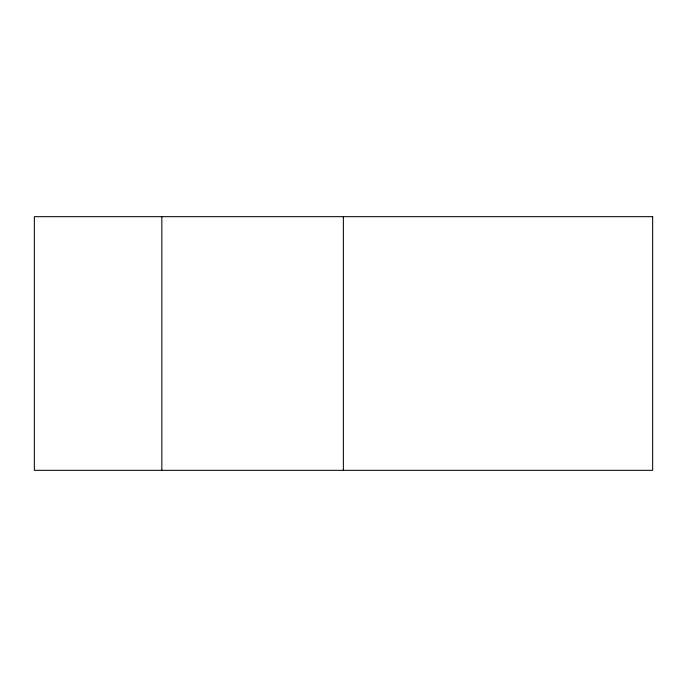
<?xml version="1.0" encoding="UTF-8"?>
<svg xmlns="http://www.w3.org/2000/svg" width="687" height="687" viewBox="0 0 687 687"><rect width="100%" height="100%" fill="white"/><g stroke="black" fill="none" stroke-linecap="round" stroke-linejoin="round"><path stroke-width="1.03" d="M343.371 216.671L343.371 470.329M161.84 216.671L161.84 470.329M652.65 216.671L34.35 216.671L34.35 470.329L652.65 470.329L652.65 216.671"/></g></svg>
